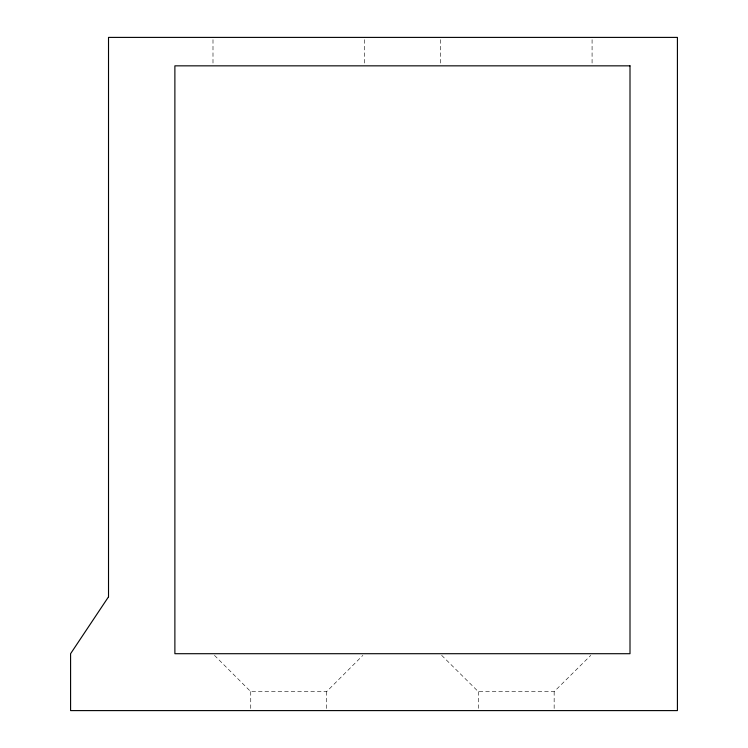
<?xml version="1.0" encoding="UTF-8"?>
<svg xmlns="http://www.w3.org/2000/svg" width="748" height="748" viewBox="0 0 748 748"><rect width="100%" height="100%" fill="white"/><g stroke="black" fill="none" stroke-linecap="round" stroke-linejoin="round"><path stroke-width="0.56" stroke-dasharray="3.74 2.81" d="M214.461 655.36L250.739 691.638L326.596 691.638L362.874 655.36M441.647 655.323L478.299 691.638L554.156 691.638L590.808 655.323M592.079 39.672L592.079 65.843M554.156 691.638L554.156 710.6M478.299 691.638L478.299 708.365M440.376 39.672L440.376 65.843M364.332 39.672L364.332 65.843M326.596 691.638L326.596 710.6M250.739 691.638L250.739 710.6M212.993 39.672L212.993 65.843"/><path stroke-width="1.12" d="M108.516 596.82L70.583 653.705L70.583 710.6L677.417 710.6L677.417 37.4L108.516 37.4L108.516 596.82M630.003 65.843L174.882 65.843L174.882 653.705L630.003 653.705L630.003 65.843"/></g></svg>
